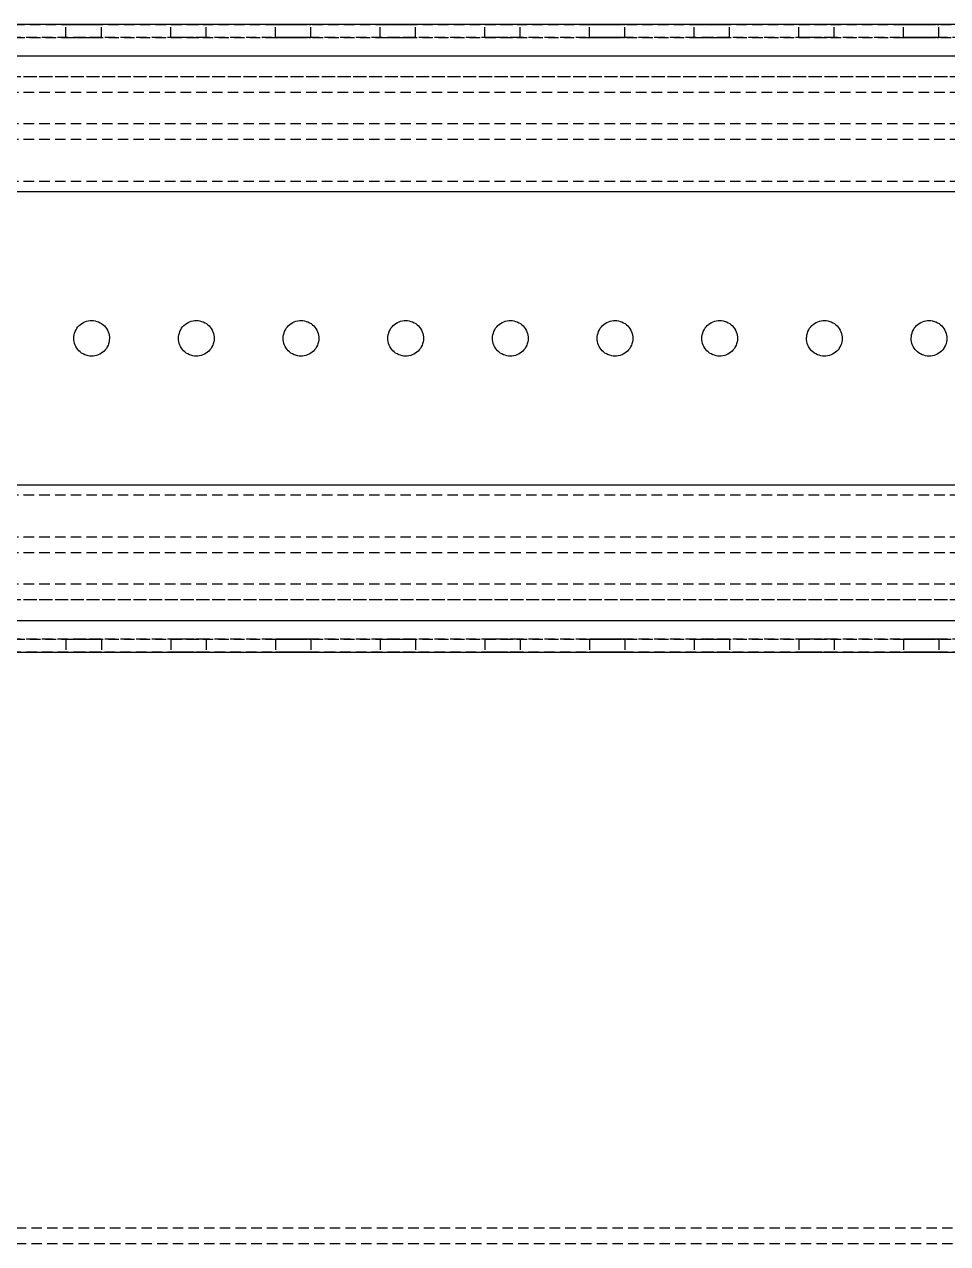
# Model space of a CAD drawing. Header units: metres. Extents: x -200 to 4040, y -1684 to 360.
# Drawn here: x 1268.7 to 1445, y -173 to 60 of the extents above; entities that cross this region are included whole.
import ezdxf

# ---------------------------------------------------------------- set-up
doc = ezdxf.new("R2010")
doc.units = ezdxf.units.M
doc.linetypes.add('DASHED2', pattern=[3, 2, -1])
for name, color, linetype in [('GIZLI', 8, 'DASHED2'), ('GORUNEN', 7, 'Continuous'), ('TEGET', 9, 'Continuous')]:
    doc.layers.add(name, color=color, linetype=linetype)

msp = doc.modelspace()

# ---------------------------------------------------------------- linework, layer by layer
at = {"layer": 'GIZLI'}
for points in [[(444.714, 60), (2630, 60)], [(1276.6, 60), (1280, 60)], [(1280, 60), (1276.6, 60)], [(1276.6, 57.5), (1276.6, 60)], [(1283.4, 60), (1280, 60)], [(1280, 60), (1283.4, 60)], [(1283.4, 57.5), (1283.4, 60)], [(1296.6, 60), (1300, 60)], [(1300, 60), (1296.6, 60)], [(1296.6, 57.5), (1296.6, 60)], [(1303.4, 60), (1300, 60)], [(1300, 60), (1303.4, 60)], [(1303.4, 57.5), (1303.4, 60)], [(1316.6, 60), (1320, 60)], [(1320, 60), (1316.6, 60)], [(1316.6, 57.5), (1316.6, 60)], [(1323.4, 60), (1320, 60)], [(1320, 60), (1323.4, 60)], [(1323.4, 57.5), (1323.4, 60)], [(1336.6, 60), (1340, 60)], [(1340, 60), (1336.6, 60)], [(1336.6, 57.5), (1336.6, 60)], [(1343.4, 60), (1340, 60)], [(1340, 60), (1343.4, 60)], [(1343.4, 57.5), (1343.4, 60)], [(1356.6, 60), (1360, 60)], [(1360, 60), (1356.6, 60)], [(1356.6, 57.5), (1356.6, 60)], [(1363.4, 60), (1360, 60)], [(1360, 60), (1363.4, 60)], [(1363.4, 57.5), (1363.4, 60)], [(1376.6, 60), (1380, 60)], [(1380, 60), (1376.6, 60)], [(1376.6, 57.5), (1376.6, 60)], [(1383.4, 60), (1380, 60)], [(1380, 60), (1383.4, 60)], [(1383.4, 57.5), (1383.4, 60)], [(1396.6, 60), (1400, 60)], [(1400, 60), (1396.6, 60)], [(1396.6, 57.5), (1396.6, 60)], [(1403.4, 60), (1400, 60)], [(1400, 60), (1403.4, 60)], [(1403.4, 57.5), (1403.4, 60)], [(1416.6, 60), (1420, 60)], [(1420, 60), (1416.6, 60)], [(1416.6, 57.5), (1416.6, 60)], [(1423.4, 60), (1420, 60)], [(1420, 60), (1423.4, 60)], [(1423.4, 57.5), (1423.4, 60)], [(1436.6, 60), (1440, 60)], [(1440, 60), (1436.6, 60)], [(1436.6, 57.5), (1436.6, 60)], [(1443.4, 60), (1440, 60)], [(1440, 60), (1443.4, 60)], [(1443.4, 57.5), (1443.4, 60)], [(2630, 57.5), (444.714, 57.5)], [(444.714, 57.5), (2630, 57.5)], [(1280, 57.5), (1276.6, 57.5)], [(1276.6, 57.5), (1280, 57.5)], [(1280, 57.5), (1283.4, 57.5)], [(1283.4, 57.5), (1280, 57.5)], [(1300, 57.5), (1296.6, 57.5)], [(1296.6, 57.5), (1300, 57.5)], [(1300, 57.5), (1303.4, 57.5)], [(1303.4, 57.5), (1300, 57.5)], [(1320, 57.5), (1316.6, 57.5)], [(1316.6, 57.5), (1320, 57.5)], [(1320, 57.5), (1323.4, 57.5)], [(1323.4, 57.5), (1320, 57.5)], [(1340, 57.5), (1336.6, 57.5)], [(1336.6, 57.5), (1340, 57.5)], [(1340, 57.5), (1343.4, 57.5)], [(1343.4, 57.5), (1340, 57.5)], [(1360, 57.5), (1356.6, 57.5)], [(1356.6, 57.5), (1360, 57.5)], [(1360, 57.5), (1363.4, 57.5)], [(1363.4, 57.5), (1360, 57.5)], [(1380, 57.5), (1376.6, 57.5)], [(1376.6, 57.5), (1380, 57.5)], [(1380, 57.5), (1383.4, 57.5)], [(1383.4, 57.5), (1380, 57.5)], [(1400, 57.5), (1396.6, 57.5)], [(1396.6, 57.5), (1400, 57.5)], [(1400, 57.5), (1403.4, 57.5)], [(1403.4, 57.5), (1400, 57.5)], [(1420, 57.5), (1416.6, 57.5)], [(1416.6, 57.5), (1420, 57.5)], [(1420, 57.5), (1423.4, 57.5)], [(1423.4, 57.5), (1420, 57.5)], [(1440, 57.5), (1436.6, 57.5)], [(1436.6, 57.5), (1440, 57.5)], [(1440, 57.5), (1443.4, 57.5)], [(1443.4, 57.5), (1440, 57.5)], [(3061.5, 50), (1121.5, 50)], [(3061.5, 50), (1121.5, 50)], [(3061.5, 50), (1121.5, 50)], [(2630, 50), (1121.5, 50)], [(3061.5, 47), (1121.5, 47)], [(3061.5, 47), (1121.5, 47)], [(3061.5, 47), (1121.5, 47)], [(3061.5, 47), (1121.5, 47)], [(3061.5, 41), (1121.5, 41)], [(3061.5, 38), (1121.5, 38)], [(2630, 28), (445, 28)], [(3061.5, 30), (1121.5, 30)], [(3061.5, 30), (1121.5, 30)], [(1279.87, -2.984), (1279.585, -2.81), (1279.319, -2.608), (1279.074, -2.382), (1278.852, -2.133), (1278.656, -1.863), (1278.487, -1.575), (1278.347, -1.272), (1278.238, -0.957), (1278.159, -0.633), (1278.113, -0.302), (1278.1, 0.031), (1278.12, 0.364), (1278.172, 0.694), (1278.256, 1.017), (1278.371, 1.33), (1278.516, 1.63), (1278.69, 1.915), (1278.892, 2.181), (1279.118, 2.426), (1279.367, 2.648), (1279.637, 2.844), (1279.925, 3.013), (1280.228, 3.153), (1280.543, 3.262), (1280.867, 3.341), (1281.198, 3.387), (1281.531, 3.4), (1281.864, 3.38), (1282.194, 3.328), (1282.517, 3.244), (1282.83, 3.129), (1283.13, 2.984)], [(1283.13, 2.984), (1283.415, 2.81), (1283.681, 2.608), (1283.926, 2.382), (1284.148, 2.133), (1284.344, 1.863), (1284.513, 1.575), (1284.653, 1.272), (1284.762, 0.957), (1284.841, 0.633), (1284.887, 0.302), (1284.9, -0.031), (1284.88, -0.364), (1284.828, -0.694), (1284.744, -1.017), (1284.629, -1.33), (1284.484, -1.63), (1284.31, -1.915), (1284.108, -2.181), (1283.882, -2.426), (1283.633, -2.648), (1283.363, -2.844), (1283.075, -3.013), (1282.772, -3.153), (1282.457, -3.262), (1282.133, -3.341), (1281.802, -3.387), (1281.469, -3.4), (1281.136, -3.38), (1280.806, -3.328), (1280.483, -3.244), (1280.17, -3.129), (1279.87, -2.984)], [(1299.87, -2.984), (1299.585, -2.81), (1299.319, -2.608), (1299.074, -2.382), (1298.852, -2.133), (1298.656, -1.863), (1298.487, -1.575), (1298.347, -1.272), (1298.238, -0.957), (1298.159, -0.633), (1298.113, -0.302), (1298.1, 0.031), (1298.12, 0.364), (1298.172, 0.694), (1298.256, 1.017), (1298.371, 1.33), (1298.516, 1.63), (1298.69, 1.915), (1298.892, 2.181), (1299.118, 2.426), (1299.367, 2.648), (1299.637, 2.844), (1299.925, 3.013), (1300.228, 3.153), (1300.543, 3.262), (1300.867, 3.341), (1301.198, 3.387), (1301.531, 3.4), (1301.864, 3.38), (1302.194, 3.328), (1302.517, 3.244), (1302.83, 3.129), (1303.13, 2.984)], [(1303.13, 2.984), (1303.415, 2.81), (1303.681, 2.608), (1303.926, 2.382), (1304.148, 2.133), (1304.344, 1.863), (1304.513, 1.575), (1304.653, 1.272), (1304.762, 0.957), (1304.841, 0.633), (1304.887, 0.302), (1304.9, -0.031), (1304.88, -0.364), (1304.828, -0.694), (1304.744, -1.017), (1304.629, -1.33), (1304.484, -1.63), (1304.31, -1.915), (1304.108, -2.181), (1303.882, -2.426), (1303.633, -2.648), (1303.363, -2.844), (1303.075, -3.013), (1302.772, -3.153), (1302.457, -3.262), (1302.133, -3.341), (1301.802, -3.387), (1301.469, -3.4), (1301.136, -3.38), (1300.806, -3.328), (1300.483, -3.244), (1300.17, -3.129), (1299.87, -2.984)], [(1319.87, -2.984), (1319.585, -2.81), (1319.319, -2.608), (1319.074, -2.382), (1318.852, -2.133), (1318.656, -1.863), (1318.487, -1.575), (1318.347, -1.272), (1318.238, -0.957), (1318.159, -0.633), (1318.113, -0.302), (1318.1, 0.031), (1318.12, 0.364), (1318.172, 0.694), (1318.256, 1.017), (1318.371, 1.33), (1318.516, 1.63), (1318.69, 1.915), (1318.892, 2.181), (1319.118, 2.426), (1319.367, 2.648), (1319.637, 2.844), (1319.925, 3.013), (1320.228, 3.153), (1320.543, 3.262), (1320.867, 3.341), (1321.198, 3.387), (1321.531, 3.4), (1321.864, 3.38), (1322.194, 3.328), (1322.517, 3.244), (1322.83, 3.129), (1323.13, 2.984)], [(1323.13, 2.984), (1323.415, 2.81), (1323.681, 2.608), (1323.926, 2.382), (1324.148, 2.133), (1324.344, 1.863), (1324.513, 1.575), (1324.653, 1.272), (1324.762, 0.957), (1324.841, 0.633), (1324.887, 0.302), (1324.9, -0.031), (1324.88, -0.364), (1324.828, -0.694), (1324.744, -1.017), (1324.629, -1.33), (1324.484, -1.63), (1324.31, -1.915), (1324.108, -2.181), (1323.882, -2.426), (1323.633, -2.648), (1323.363, -2.844), (1323.075, -3.013), (1322.772, -3.153), (1322.457, -3.262), (1322.133, -3.341), (1321.802, -3.387), (1321.469, -3.4), (1321.136, -3.38), (1320.806, -3.328), (1320.483, -3.244), (1320.17, -3.129), (1319.87, -2.984)], [(1339.87, -2.984), (1339.585, -2.81), (1339.319, -2.608), (1339.074, -2.382), (1338.852, -2.133), (1338.656, -1.863), (1338.487, -1.575), (1338.347, -1.272), (1338.238, -0.957), (1338.159, -0.633), (1338.113, -0.302), (1338.1, 0.031), (1338.12, 0.364), (1338.172, 0.694), (1338.256, 1.017), (1338.371, 1.33), (1338.516, 1.63), (1338.69, 1.915), (1338.892, 2.181), (1339.118, 2.426), (1339.367, 2.648), (1339.637, 2.844), (1339.925, 3.013), (1340.228, 3.153), (1340.543, 3.262), (1340.867, 3.341), (1341.198, 3.387), (1341.531, 3.4), (1341.864, 3.38), (1342.194, 3.328), (1342.517, 3.244), (1342.83, 3.129), (1343.13, 2.984)], [(1343.13, 2.984), (1343.415, 2.81), (1343.681, 2.608), (1343.926, 2.382), (1344.148, 2.133), (1344.344, 1.863), (1344.513, 1.575), (1344.653, 1.272), (1344.762, 0.957), (1344.841, 0.633), (1344.887, 0.302), (1344.9, -0.031), (1344.88, -0.364), (1344.828, -0.694), (1344.744, -1.017), (1344.629, -1.33), (1344.484, -1.63), (1344.31, -1.915), (1344.108, -2.181), (1343.882, -2.426), (1343.633, -2.648), (1343.363, -2.844), (1343.075, -3.013), (1342.772, -3.153), (1342.457, -3.262), (1342.133, -3.341), (1341.802, -3.387), (1341.469, -3.4), (1341.136, -3.38), (1340.806, -3.328), (1340.483, -3.244), (1340.17, -3.129), (1339.87, -2.984)], [(1359.87, -2.984), (1359.585, -2.81), (1359.319, -2.608), (1359.074, -2.382), (1358.852, -2.133), (1358.656, -1.863), (1358.487, -1.575), (1358.347, -1.272), (1358.238, -0.957), (1358.159, -0.633), (1358.113, -0.302), (1358.1, 0.031), (1358.12, 0.364), (1358.172, 0.694), (1358.256, 1.017), (1358.371, 1.33), (1358.516, 1.63), (1358.69, 1.915), (1358.892, 2.181), (1359.118, 2.426), (1359.367, 2.648), (1359.637, 2.844), (1359.925, 3.013), (1360.228, 3.153), (1360.543, 3.262), (1360.867, 3.341), (1361.198, 3.387), (1361.531, 3.4), (1361.864, 3.38), (1362.194, 3.328), (1362.517, 3.244), (1362.83, 3.129), (1363.13, 2.984)], [(1363.13, 2.984), (1363.415, 2.81), (1363.681, 2.608), (1363.926, 2.382), (1364.148, 2.133), (1364.344, 1.863), (1364.513, 1.575), (1364.653, 1.272), (1364.762, 0.957), (1364.841, 0.633), (1364.887, 0.302), (1364.9, -0.031), (1364.88, -0.364), (1364.828, -0.694), (1364.744, -1.017), (1364.629, -1.33), (1364.484, -1.63), (1364.31, -1.915), (1364.108, -2.181), (1363.882, -2.426), (1363.633, -2.648), (1363.363, -2.844), (1363.075, -3.013), (1362.772, -3.153), (1362.457, -3.262), (1362.133, -3.341), (1361.802, -3.387), (1361.469, -3.4), (1361.136, -3.38), (1360.806, -3.328), (1360.483, -3.244), (1360.17, -3.129), (1359.87, -2.984)], [(1379.87, -2.984), (1379.585, -2.81), (1379.319, -2.608), (1379.074, -2.382), (1378.852, -2.133), (1378.656, -1.863), (1378.487, -1.575), (1378.347, -1.272), (1378.238, -0.957), (1378.159, -0.633), (1378.113, -0.302), (1378.1, 0.031), (1378.12, 0.364), (1378.172, 0.694), (1378.256, 1.017), (1378.371, 1.33), (1378.516, 1.63), (1378.69, 1.915), (1378.892, 2.181), (1379.118, 2.426), (1379.367, 2.648), (1379.637, 2.844), (1379.925, 3.013), (1380.228, 3.153), (1380.543, 3.262), (1380.867, 3.341), (1381.198, 3.387), (1381.531, 3.4), (1381.864, 3.38), (1382.194, 3.328), (1382.517, 3.244), (1382.83, 3.129), (1383.13, 2.984)], [(1383.13, 2.984), (1383.415, 2.81), (1383.681, 2.608), (1383.926, 2.382), (1384.148, 2.133), (1384.344, 1.863), (1384.513, 1.575), (1384.653, 1.272), (1384.762, 0.957), (1384.841, 0.633), (1384.887, 0.302), (1384.9, -0.031), (1384.88, -0.364), (1384.828, -0.694), (1384.744, -1.017), (1384.629, -1.33), (1384.484, -1.63), (1384.31, -1.915), (1384.108, -2.181), (1383.882, -2.426), (1383.633, -2.648), (1383.363, -2.844), (1383.075, -3.013), (1382.772, -3.153), (1382.457, -3.262), (1382.133, -3.341), (1381.802, -3.387), (1381.469, -3.4), (1381.136, -3.38), (1380.806, -3.328), (1380.483, -3.244), (1380.17, -3.129), (1379.87, -2.984)], [(1399.87, -2.984), (1399.585, -2.81), (1399.319, -2.608), (1399.074, -2.382), (1398.852, -2.133), (1398.656, -1.863), (1398.487, -1.575), (1398.347, -1.272), (1398.238, -0.957), (1398.159, -0.633), (1398.113, -0.302), (1398.1, 0.031), (1398.12, 0.364), (1398.172, 0.694), (1398.256, 1.017), (1398.371, 1.33), (1398.516, 1.63), (1398.69, 1.915), (1398.892, 2.181), (1399.118, 2.426), (1399.367, 2.648), (1399.637, 2.844), (1399.925, 3.013), (1400.228, 3.153), (1400.543, 3.262), (1400.867, 3.341), (1401.198, 3.387), (1401.531, 3.4), (1401.864, 3.38), (1402.194, 3.328), (1402.517, 3.244), (1402.83, 3.129), (1403.13, 2.984)], [(1403.13, 2.984), (1403.415, 2.81), (1403.681, 2.608), (1403.926, 2.382), (1404.148, 2.133), (1404.344, 1.863), (1404.513, 1.575), (1404.653, 1.272), (1404.762, 0.957), (1404.841, 0.633), (1404.887, 0.302), (1404.9, -0.031), (1404.88, -0.364), (1404.828, -0.694), (1404.744, -1.017), (1404.629, -1.33), (1404.484, -1.63), (1404.31, -1.915), (1404.108, -2.181), (1403.882, -2.426), (1403.633, -2.648), (1403.363, -2.844), (1403.075, -3.013), (1402.772, -3.153), (1402.457, -3.262), (1402.133, -3.341), (1401.802, -3.387), (1401.469, -3.4), (1401.136, -3.38), (1400.806, -3.328), (1400.483, -3.244), (1400.17, -3.129), (1399.87, -2.984)], [(1419.87, -2.984), (1419.585, -2.81), (1419.319, -2.608), (1419.074, -2.382), (1418.852, -2.133), (1418.656, -1.863), (1418.487, -1.575), (1418.347, -1.272), (1418.238, -0.957), (1418.159, -0.633), (1418.113, -0.302), (1418.1, 0.031), (1418.12, 0.364), (1418.172, 0.694), (1418.256, 1.017), (1418.371, 1.33), (1418.516, 1.63), (1418.69, 1.915), (1418.892, 2.181), (1419.118, 2.426), (1419.367, 2.648), (1419.637, 2.844), (1419.925, 3.013), (1420.228, 3.153), (1420.543, 3.262), (1420.867, 3.341), (1421.198, 3.387), (1421.531, 3.4), (1421.864, 3.38), (1422.194, 3.328), (1422.517, 3.244), (1422.83, 3.129), (1423.13, 2.984)], [(1423.13, 2.984), (1423.415, 2.81), (1423.681, 2.608), (1423.926, 2.382), (1424.148, 2.133), (1424.344, 1.863), (1424.513, 1.575), (1424.653, 1.272), (1424.762, 0.957), (1424.841, 0.633), (1424.887, 0.302), (1424.9, -0.031), (1424.88, -0.364), (1424.828, -0.694), (1424.744, -1.017), (1424.629, -1.33), (1424.484, -1.63), (1424.31, -1.915), (1424.108, -2.181), (1423.882, -2.426), (1423.633, -2.648), (1423.363, -2.844), (1423.075, -3.013), (1422.772, -3.153), (1422.457, -3.262), (1422.133, -3.341), (1421.802, -3.387), (1421.469, -3.4), (1421.136, -3.38), (1420.806, -3.328), (1420.483, -3.244), (1420.17, -3.129), (1419.87, -2.984)], [(1439.87, -2.984), (1439.585, -2.81), (1439.319, -2.608), (1439.074, -2.382), (1438.852, -2.133), (1438.656, -1.863), (1438.487, -1.575), (1438.347, -1.272), (1438.238, -0.957), (1438.159, -0.633), (1438.113, -0.302), (1438.1, 0.031), (1438.12, 0.364), (1438.172, 0.694), (1438.256, 1.017), (1438.371, 1.33), (1438.516, 1.63), (1438.69, 1.915), (1438.892, 2.181), (1439.118, 2.426), (1439.367, 2.648), (1439.637, 2.844), (1439.925, 3.013), (1440.228, 3.153), (1440.543, 3.262), (1440.867, 3.341), (1441.198, 3.387), (1441.531, 3.4), (1441.864, 3.38), (1442.194, 3.328), (1442.517, 3.244), (1442.83, 3.129), (1443.13, 2.984)], [(1443.13, 2.984), (1443.415, 2.81), (1443.681, 2.608), (1443.926, 2.382), (1444.148, 2.133), (1444.344, 1.863), (1444.513, 1.575), (1444.653, 1.272), (1444.762, 0.957), (1444.841, 0.633), (1444.887, 0.302), (1444.9, -0.031), (1444.88, -0.364), (1444.828, -0.694), (1444.744, -1.017), (1444.629, -1.33), (1444.484, -1.63), (1444.31, -1.915), (1444.108, -2.181), (1443.882, -2.426), (1443.633, -2.648), (1443.363, -2.844), (1443.075, -3.013), (1442.772, -3.153), (1442.457, -3.262), (1442.133, -3.341), (1441.802, -3.387), (1441.469, -3.4), (1441.136, -3.38), (1440.806, -3.328), (1440.483, -3.244), (1440.17, -3.129), (1439.87, -2.984)], [(445, -28), (2630, -28)], [(3061.5, -30), (1121.5, -30)], [(3061.5, -30), (1121.5, -30)], [(3061.5, -38), (1121.5, -38)], [(3061.5, -41), (1121.5, -41)], [(3061.5, -47), (1121.5, -47)], [(3061.5, -47), (1121.5, -47)], [(3061.5, -47), (1121.5, -47)], [(3061.5, -47), (1121.5, -47)], [(3061.5, -50), (1121.5, -50)], [(3061.5, -50), (1121.5, -50)], [(3061.5, -50), (1121.5, -50)], [(2630, -50), (1121.5, -50)], [(2630, -57.5), (444.714, -57.5)], [(444.714, -57.5), (2630, -57.5)], [(1276.6, -57.5), (1276.6, -60)], [(1276.6, -57.5), (1280, -57.5)], [(1280, -57.5), (1276.6, -57.5)], [(1280, -57.5), (1283.4, -57.5)], [(1283.4, -57.5), (1280, -57.5)], [(1283.4, -57.5), (1283.4, -60)], [(1296.6, -57.5), (1296.6, -60)], [(1296.6, -57.5), (1300, -57.5)], [(1300, -57.5), (1296.6, -57.5)], [(1300, -57.5), (1303.4, -57.5)], [(1303.4, -57.5), (1300, -57.5)], [(1303.4, -57.5), (1303.4, -60)], [(1316.6, -57.5), (1316.6, -60)], [(1316.6, -57.5), (1320, -57.5)], [(1320, -57.5), (1316.6, -57.5)], [(1320, -57.5), (1323.4, -57.5)], [(1323.4, -57.5), (1320, -57.5)], [(1323.4, -57.5), (1323.4, -60)], [(1336.6, -57.5), (1336.6, -60)], [(1336.6, -57.5), (1340, -57.5)], [(1340, -57.5), (1336.6, -57.5)], [(1340, -57.5), (1343.4, -57.5)], [(1343.4, -57.5), (1340, -57.5)], [(1343.4, -57.5), (1343.4, -60)], [(1356.6, -57.5), (1356.6, -60)], [(1356.6, -57.5), (1360, -57.5)], [(1360, -57.5), (1356.6, -57.5)], [(1360, -57.5), (1363.4, -57.5)], [(1363.4, -57.5), (1360, -57.5)], [(1363.4, -57.5), (1363.4, -60)], [(1376.6, -57.5), (1376.6, -60)], [(1376.6, -57.5), (1380, -57.5)], [(1380, -57.5), (1376.6, -57.5)], [(1380, -57.5), (1383.4, -57.5)], [(1383.4, -57.5), (1380, -57.5)], [(1383.4, -57.5), (1383.4, -60)], [(1396.6, -57.5), (1396.6, -60)], [(1396.6, -57.5), (1400, -57.5)], [(1400, -57.5), (1396.6, -57.5)], [(1400, -57.5), (1403.4, -57.5)], [(1403.4, -57.5), (1400, -57.5)], [(1403.4, -57.5), (1403.4, -60)], [(1416.6, -57.5), (1416.6, -60)], [(1416.6, -57.5), (1420, -57.5)], [(1420, -57.5), (1416.6, -57.5)], [(1420, -57.5), (1423.4, -57.5)], [(1423.4, -57.5), (1420, -57.5)], [(1423.4, -57.5), (1423.4, -60)], [(1436.6, -57.5), (1436.6, -60)], [(1436.6, -57.5), (1440, -57.5)], [(1440, -57.5), (1436.6, -57.5)], [(1440, -57.5), (1443.4, -57.5)], [(1443.4, -57.5), (1440, -57.5)], [(1443.4, -57.5), (1443.4, -60)], [(2630, -60), (444.714, -60)], [(1276.6, -60), (1280, -60)], [(1280, -60), (1276.6, -60)], [(1280, -60), (1283.4, -60)], [(1283.4, -60), (1280, -60)], [(1296.6, -60), (1300, -60)], [(1300, -60), (1296.6, -60)], [(1300, -60), (1303.4, -60)], [(1303.4, -60), (1300, -60)], [(1316.6, -60), (1320, -60)], [(1320, -60), (1316.6, -60)], [(1320, -60), (1323.4, -60)], [(1323.4, -60), (1320, -60)], [(1336.6, -60), (1340, -60)], [(1340, -60), (1336.6, -60)], [(1340, -60), (1343.4, -60)], [(1343.4, -60), (1340, -60)], [(1356.6, -60), (1360, -60)], [(1360, -60), (1356.6, -60)], [(1360, -60), (1363.4, -60)], [(1363.4, -60), (1360, -60)], [(1376.6, -60), (1380, -60)], [(1380, -60), (1376.6, -60)], [(1380, -60), (1383.4, -60)], [(1383.4, -60), (1380, -60)], [(1396.6, -60), (1400, -60)], [(1400, -60), (1396.6, -60)], [(1400, -60), (1403.4, -60)], [(1403.4, -60), (1400, -60)], [(1416.6, -60), (1420, -60)], [(1420, -60), (1416.6, -60)], [(1420, -60), (1423.4, -60)], [(1423.4, -60), (1420, -60)], [(1436.6, -60), (1440, -60)], [(1440, -60), (1436.6, -60)], [(1440, -60), (1443.4, -60)], [(1443.4, -60), (1440, -60)], [(-80, -170), (3320, -170)], [(-80, -170), (3320, -170)], [(-80, -173), (3320, -173)], [(-80, -173), (3320, -173)]]:
    msp.add_lwpolyline(points, dxfattribs=at)
at = {"layer": 'GORUNEN'}
for points in [[(2630, 60), (444.5, 60)], [(1463.2, 28), (480, 28)], [(1279.87, -2.984), (1279.585, -2.81), (1279.319, -2.608), (1279.074, -2.382), (1278.852, -2.133), (1278.656, -1.863), (1278.487, -1.575), (1278.347, -1.272), (1278.238, -0.957), (1278.159, -0.633), (1278.113, -0.302), (1278.1, 0.031), (1278.12, 0.364), (1278.172, 0.694), (1278.256, 1.017), (1278.371, 1.33), (1278.516, 1.63), (1278.69, 1.915), (1278.892, 2.181), (1279.118, 2.426), (1279.367, 2.648), (1279.637, 2.844), (1279.925, 3.013), (1280.228, 3.153), (1280.543, 3.262), (1280.867, 3.341), (1281.198, 3.387), (1281.531, 3.4), (1281.864, 3.38), (1282.194, 3.328), (1282.517, 3.244), (1282.83, 3.129), (1283.13, 2.984)], [(1283.13, 2.984), (1283.415, 2.81), (1283.681, 2.608), (1283.926, 2.382), (1284.148, 2.133), (1284.344, 1.863), (1284.513, 1.575), (1284.653, 1.272), (1284.762, 0.957), (1284.841, 0.633), (1284.887, 0.302), (1284.9, -0.031), (1284.88, -0.364), (1284.828, -0.694), (1284.744, -1.017), (1284.629, -1.33), (1284.484, -1.63), (1284.31, -1.915), (1284.108, -2.181), (1283.882, -2.426), (1283.633, -2.648), (1283.363, -2.844), (1283.075, -3.013), (1282.772, -3.153), (1282.457, -3.262), (1282.133, -3.341), (1281.802, -3.387), (1281.469, -3.4), (1281.136, -3.38), (1280.806, -3.328), (1280.483, -3.244), (1280.17, -3.129), (1279.87, -2.984)], [(1299.87, -2.984), (1299.585, -2.81), (1299.319, -2.608), (1299.074, -2.382), (1298.852, -2.133), (1298.656, -1.863), (1298.487, -1.575), (1298.347, -1.272), (1298.238, -0.957), (1298.159, -0.633), (1298.113, -0.302), (1298.1, 0.031), (1298.12, 0.364), (1298.172, 0.694), (1298.256, 1.017), (1298.371, 1.33), (1298.516, 1.63), (1298.69, 1.915), (1298.892, 2.181), (1299.118, 2.426), (1299.367, 2.648), (1299.637, 2.844), (1299.925, 3.013), (1300.228, 3.153), (1300.543, 3.262), (1300.867, 3.341), (1301.198, 3.387), (1301.531, 3.4), (1301.864, 3.38), (1302.194, 3.328), (1302.517, 3.244), (1302.83, 3.129), (1303.13, 2.984)], [(1303.13, 2.984), (1303.415, 2.81), (1303.681, 2.608), (1303.926, 2.382), (1304.148, 2.133), (1304.344, 1.863), (1304.513, 1.575), (1304.653, 1.272), (1304.762, 0.957), (1304.841, 0.633), (1304.887, 0.302), (1304.9, -0.031), (1304.88, -0.364), (1304.828, -0.694), (1304.744, -1.017), (1304.629, -1.33), (1304.484, -1.63), (1304.31, -1.915), (1304.108, -2.181), (1303.882, -2.426), (1303.633, -2.648), (1303.363, -2.844), (1303.075, -3.013), (1302.772, -3.153), (1302.457, -3.262), (1302.133, -3.341), (1301.802, -3.387), (1301.469, -3.4), (1301.136, -3.38), (1300.806, -3.328), (1300.483, -3.244), (1300.17, -3.129), (1299.87, -2.984)], [(1319.87, -2.984), (1319.585, -2.81), (1319.319, -2.608), (1319.074, -2.382), (1318.852, -2.133), (1318.656, -1.863), (1318.487, -1.575), (1318.347, -1.272), (1318.238, -0.957), (1318.159, -0.633), (1318.113, -0.302), (1318.1, 0.031), (1318.12, 0.364), (1318.172, 0.694), (1318.256, 1.017), (1318.371, 1.33), (1318.516, 1.63), (1318.69, 1.915), (1318.892, 2.181), (1319.118, 2.426), (1319.367, 2.648), (1319.637, 2.844), (1319.925, 3.013), (1320.228, 3.153), (1320.543, 3.262), (1320.867, 3.341), (1321.198, 3.387), (1321.531, 3.4), (1321.864, 3.38), (1322.194, 3.328), (1322.517, 3.244), (1322.83, 3.129), (1323.13, 2.984)], [(1323.13, 2.984), (1323.415, 2.81), (1323.681, 2.608), (1323.926, 2.382), (1324.148, 2.133), (1324.344, 1.863), (1324.513, 1.575), (1324.653, 1.272), (1324.762, 0.957), (1324.841, 0.633), (1324.887, 0.302), (1324.9, -0.031), (1324.88, -0.364), (1324.828, -0.694), (1324.744, -1.017), (1324.629, -1.33), (1324.484, -1.63), (1324.31, -1.915), (1324.108, -2.181), (1323.882, -2.426), (1323.633, -2.648), (1323.363, -2.844), (1323.075, -3.013), (1322.772, -3.153), (1322.457, -3.262), (1322.133, -3.341), (1321.802, -3.387), (1321.469, -3.4), (1321.136, -3.38), (1320.806, -3.328), (1320.483, -3.244), (1320.17, -3.129), (1319.87, -2.984)], [(1339.87, -2.984), (1339.585, -2.81), (1339.319, -2.608), (1339.074, -2.382), (1338.852, -2.133), (1338.656, -1.863), (1338.487, -1.575), (1338.347, -1.272), (1338.238, -0.957), (1338.159, -0.633), (1338.113, -0.302), (1338.1, 0.031), (1338.12, 0.364), (1338.172, 0.694), (1338.256, 1.017), (1338.371, 1.33), (1338.516, 1.63), (1338.69, 1.915), (1338.892, 2.181), (1339.118, 2.426), (1339.367, 2.648), (1339.637, 2.844), (1339.925, 3.013), (1340.228, 3.153), (1340.543, 3.262), (1340.867, 3.341), (1341.198, 3.387), (1341.531, 3.4), (1341.864, 3.38), (1342.194, 3.328), (1342.517, 3.244), (1342.83, 3.129), (1343.13, 2.984)], [(1343.13, 2.984), (1343.415, 2.81), (1343.681, 2.608), (1343.926, 2.382), (1344.148, 2.133), (1344.344, 1.863), (1344.513, 1.575), (1344.653, 1.272), (1344.762, 0.957), (1344.841, 0.633), (1344.887, 0.302), (1344.9, -0.031), (1344.88, -0.364), (1344.828, -0.694), (1344.744, -1.017), (1344.629, -1.33), (1344.484, -1.63), (1344.31, -1.915), (1344.108, -2.181), (1343.882, -2.426), (1343.633, -2.648), (1343.363, -2.844), (1343.075, -3.013), (1342.772, -3.153), (1342.457, -3.262), (1342.133, -3.341), (1341.802, -3.387), (1341.469, -3.4), (1341.136, -3.38), (1340.806, -3.328), (1340.483, -3.244), (1340.17, -3.129), (1339.87, -2.984)], [(1359.87, -2.984), (1359.585, -2.81), (1359.319, -2.608), (1359.074, -2.382), (1358.852, -2.133), (1358.656, -1.863), (1358.487, -1.575), (1358.347, -1.272), (1358.238, -0.957), (1358.159, -0.633), (1358.113, -0.302), (1358.1, 0.031), (1358.12, 0.364), (1358.172, 0.694), (1358.256, 1.017), (1358.371, 1.33), (1358.516, 1.63), (1358.69, 1.915), (1358.892, 2.181), (1359.118, 2.426), (1359.367, 2.648), (1359.637, 2.844), (1359.925, 3.013), (1360.228, 3.153), (1360.543, 3.262), (1360.867, 3.341), (1361.198, 3.387), (1361.531, 3.4), (1361.864, 3.38), (1362.194, 3.328), (1362.517, 3.244), (1362.83, 3.129), (1363.13, 2.984)], [(1363.13, 2.984), (1363.415, 2.81), (1363.681, 2.608), (1363.926, 2.382), (1364.148, 2.133), (1364.344, 1.863), (1364.513, 1.575), (1364.653, 1.272), (1364.762, 0.957), (1364.841, 0.633), (1364.887, 0.302), (1364.9, -0.031), (1364.88, -0.364), (1364.828, -0.694), (1364.744, -1.017), (1364.629, -1.33), (1364.484, -1.63), (1364.31, -1.915), (1364.108, -2.181), (1363.882, -2.426), (1363.633, -2.648), (1363.363, -2.844), (1363.075, -3.013), (1362.772, -3.153), (1362.457, -3.262), (1362.133, -3.341), (1361.802, -3.387), (1361.469, -3.4), (1361.136, -3.38), (1360.806, -3.328), (1360.483, -3.244), (1360.17, -3.129), (1359.87, -2.984)], [(1379.87, -2.984), (1379.585, -2.81), (1379.319, -2.608), (1379.074, -2.382), (1378.852, -2.133), (1378.656, -1.863), (1378.487, -1.575), (1378.347, -1.272), (1378.238, -0.957), (1378.159, -0.633), (1378.113, -0.302), (1378.1, 0.031), (1378.12, 0.364), (1378.172, 0.694), (1378.256, 1.017), (1378.371, 1.33), (1378.516, 1.63), (1378.69, 1.915), (1378.892, 2.181), (1379.118, 2.426), (1379.367, 2.648), (1379.637, 2.844), (1379.925, 3.013), (1380.228, 3.153), (1380.543, 3.262), (1380.867, 3.341), (1381.198, 3.387), (1381.531, 3.4), (1381.864, 3.38), (1382.194, 3.328), (1382.517, 3.244), (1382.83, 3.129), (1383.13, 2.984)], [(1383.13, 2.984), (1383.415, 2.81), (1383.681, 2.608), (1383.926, 2.382), (1384.148, 2.133), (1384.344, 1.863), (1384.513, 1.575), (1384.653, 1.272), (1384.762, 0.957), (1384.841, 0.633), (1384.887, 0.302), (1384.9, -0.031), (1384.88, -0.364), (1384.828, -0.694), (1384.744, -1.017), (1384.629, -1.33), (1384.484, -1.63), (1384.31, -1.915), (1384.108, -2.181), (1383.882, -2.426), (1383.633, -2.648), (1383.363, -2.844), (1383.075, -3.013), (1382.772, -3.153), (1382.457, -3.262), (1382.133, -3.341), (1381.802, -3.387), (1381.469, -3.4), (1381.136, -3.38), (1380.806, -3.328), (1380.483, -3.244), (1380.17, -3.129), (1379.87, -2.984)], [(1399.87, -2.984), (1399.585, -2.81), (1399.319, -2.608), (1399.074, -2.382), (1398.852, -2.133), (1398.656, -1.863), (1398.487, -1.575), (1398.347, -1.272), (1398.238, -0.957), (1398.159, -0.633), (1398.113, -0.302), (1398.1, 0.031), (1398.12, 0.364), (1398.172, 0.694), (1398.256, 1.017), (1398.371, 1.33), (1398.516, 1.63), (1398.69, 1.915), (1398.892, 2.181), (1399.118, 2.426), (1399.367, 2.648), (1399.637, 2.844), (1399.925, 3.013), (1400.228, 3.153), (1400.543, 3.262), (1400.867, 3.341), (1401.198, 3.387), (1401.531, 3.4), (1401.864, 3.38), (1402.194, 3.328), (1402.517, 3.244), (1402.83, 3.129), (1403.13, 2.984)], [(1403.13, 2.984), (1403.415, 2.81), (1403.681, 2.608), (1403.926, 2.382), (1404.148, 2.133), (1404.344, 1.863), (1404.513, 1.575), (1404.653, 1.272), (1404.762, 0.957), (1404.841, 0.633), (1404.887, 0.302), (1404.9, -0.031), (1404.88, -0.364), (1404.828, -0.694), (1404.744, -1.017), (1404.629, -1.33), (1404.484, -1.63), (1404.31, -1.915), (1404.108, -2.181), (1403.882, -2.426), (1403.633, -2.648), (1403.363, -2.844), (1403.075, -3.013), (1402.772, -3.153), (1402.457, -3.262), (1402.133, -3.341), (1401.802, -3.387), (1401.469, -3.4), (1401.136, -3.38), (1400.806, -3.328), (1400.483, -3.244), (1400.17, -3.129), (1399.87, -2.984)], [(1419.87, -2.984), (1419.585, -2.81), (1419.319, -2.608), (1419.074, -2.382), (1418.852, -2.133), (1418.656, -1.863), (1418.487, -1.575), (1418.347, -1.272), (1418.238, -0.957), (1418.159, -0.633), (1418.113, -0.302), (1418.1, 0.031), (1418.12, 0.364), (1418.172, 0.694), (1418.256, 1.017), (1418.371, 1.33), (1418.516, 1.63), (1418.69, 1.915), (1418.892, 2.181), (1419.118, 2.426), (1419.367, 2.648), (1419.637, 2.844), (1419.925, 3.013), (1420.228, 3.153), (1420.543, 3.262), (1420.867, 3.341), (1421.198, 3.387), (1421.531, 3.4), (1421.864, 3.38), (1422.194, 3.328), (1422.517, 3.244), (1422.83, 3.129), (1423.13, 2.984)], [(1423.13, 2.984), (1423.415, 2.81), (1423.681, 2.608), (1423.926, 2.382), (1424.148, 2.133), (1424.344, 1.863), (1424.513, 1.575), (1424.653, 1.272), (1424.762, 0.957), (1424.841, 0.633), (1424.887, 0.302), (1424.9, -0.031), (1424.88, -0.364), (1424.828, -0.694), (1424.744, -1.017), (1424.629, -1.33), (1424.484, -1.63), (1424.31, -1.915), (1424.108, -2.181), (1423.882, -2.426), (1423.633, -2.648), (1423.363, -2.844), (1423.075, -3.013), (1422.772, -3.153), (1422.457, -3.262), (1422.133, -3.341), (1421.802, -3.387), (1421.469, -3.4), (1421.136, -3.38), (1420.806, -3.328), (1420.483, -3.244), (1420.17, -3.129), (1419.87, -2.984)], [(1439.87, -2.984), (1439.585, -2.81), (1439.319, -2.608), (1439.074, -2.382), (1438.852, -2.133), (1438.656, -1.863), (1438.487, -1.575), (1438.347, -1.272), (1438.238, -0.957), (1438.159, -0.633), (1438.113, -0.302), (1438.1, 0.031), (1438.12, 0.364), (1438.172, 0.694), (1438.256, 1.017), (1438.371, 1.33), (1438.516, 1.63), (1438.69, 1.915), (1438.892, 2.181), (1439.118, 2.426), (1439.367, 2.648), (1439.637, 2.844), (1439.925, 3.013), (1440.228, 3.153), (1440.543, 3.262), (1440.867, 3.341), (1441.198, 3.387), (1441.531, 3.4), (1441.864, 3.38), (1442.194, 3.328), (1442.517, 3.244), (1442.83, 3.129), (1443.13, 2.984)], [(1443.13, 2.984), (1443.415, 2.81), (1443.681, 2.608), (1443.926, 2.382), (1444.148, 2.133), (1444.344, 1.863), (1444.513, 1.575), (1444.653, 1.272), (1444.762, 0.957), (1444.841, 0.633), (1444.887, 0.302), (1444.9, -0.031), (1444.88, -0.364), (1444.828, -0.694), (1444.744, -1.017), (1444.629, -1.33), (1444.484, -1.63), (1444.31, -1.915), (1444.108, -2.181), (1443.882, -2.426), (1443.633, -2.648), (1443.363, -2.844), (1443.075, -3.013), (1442.772, -3.153), (1442.457, -3.262), (1442.133, -3.341), (1441.802, -3.387), (1441.469, -3.4), (1441.136, -3.38), (1440.806, -3.328), (1440.483, -3.244), (1440.17, -3.129), (1439.87, -2.984)], [(480, -28), (1463.2, -28)], [(710.4, -60), (1465.2, -60)]]:
    msp.add_lwpolyline(points, dxfattribs=at)
at = {"layer": 'TEGET'}
for points in [[(445, 54), (2630, 54)], [(1465.2, -54), (478, -54)]]:
    msp.add_lwpolyline(points, dxfattribs=at)

doc.saveas('drawing.dxf')
